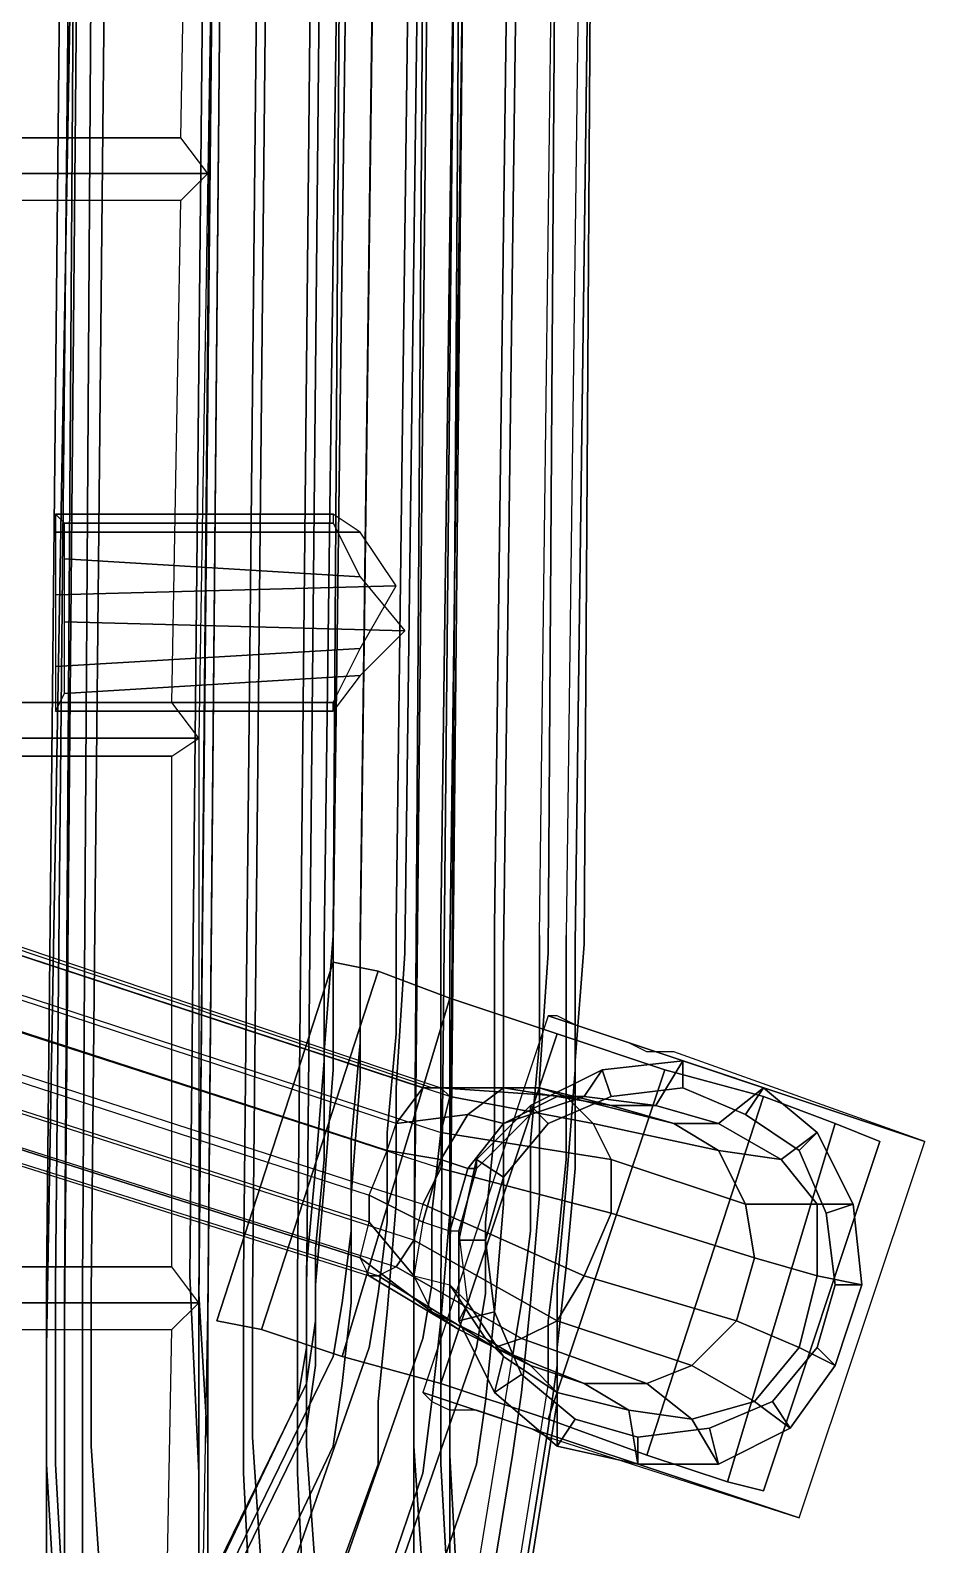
# Model space of a CAD drawing. Extents: x 2173.2 to 2198.9, y 1406.4 to 1430.7.
# Drawn here: x 2195.74 to 2198.86, y 1414.76 to 1420.04 of the extents above; entities that cross this region are included whole.
import ezdxf

# ---------------------------------------------------------------- set-up
doc = ezdxf.new("R2010")
doc.units = 0
doc.layers.add('SEAT', color=5, linetype='Continuous')

msp = doc.modelspace()

# ---------------------------------------------------------------- linework, layer by layer
at = {"layer": 'SEAT'}
for points, invisible_edges in [([(2195.8895, 1425.0749, 25.1562), (2195.7957, 1415.6687, 26.3125), (2195.827, 1415.6687, 26.4062), (2195.9207, 1425.1062, 25.25)], 10), ([(2195.9207, 1425.1062, 25.25), (2195.827, 1415.6687, 26.4062), (2195.9207, 1415.6687, 26.5), (2195.9832, 1425.1062, 25.3438)], 10), ([(2195.9832, 1425.1062, 25.3438), (2195.9207, 1415.6687, 26.5), (2196.2957, 1415.6999, 26.5938), (2196.3895, 1425.1062, 25.4375)], 10), ([(2196.3895, 1425.1062, 25.4375), (2196.2957, 1415.6999, 26.5938), (2196.4832, 1415.6999, 26.625), (2196.577, 1425.1062, 25.4688)], 10), ([(2196.7645, 1425.1062, 25.4688), (2196.577, 1425.1062, 25.4688), (2196.4832, 1415.6999, 26.625), (2196.6707, 1415.6999, 26.625)], 5), ([(2196.7645, 1425.1062, 25.4688), (2196.6707, 1415.6999, 26.625), (2197.077, 1415.6687, 26.5938), (2197.1395, 1425.1062, 25.4375)], 10), ([(2197.1395, 1425.1062, 25.4375), (2197.077, 1415.6687, 26.5938), (2197.1707, 1415.6687, 26.5), (2197.2645, 1425.1062, 25.3438)], 10), ([(2197.2645, 1425.1062, 25.3438), (2197.1707, 1415.6687, 26.5), (2197.202, 1415.6687, 26.4375), (2197.2957, 1425.0749, 25.2812)], 10), ([(2195.9207, 1425.0749, 25.0938), (2195.8582, 1415.6374, 26.25), (2195.7957, 1415.6687, 26.3125), (2195.8895, 1425.0749, 25.1562)], 10), ([(2196.0457, 1425.0749, 25), (2195.952, 1415.6374, 26.1562), (2195.8582, 1415.6374, 26.25), (2195.9207, 1425.0749, 25.0938)], 10), ([(2196.4207, 1425.0437, 24.9688), (2196.327, 1415.6374, 26.125), (2195.952, 1415.6374, 26.1562), (2196.0457, 1425.0749, 25)], 10), ([(2196.6082, 1425.0437, 24.9688), (2196.5145, 1415.6374, 26.125), (2196.327, 1415.6374, 26.125), (2196.4207, 1425.0437, 24.9688)], 10), ([(2196.7957, 1425.0437, 25), (2196.702, 1415.6374, 26.1562), (2196.5145, 1415.6374, 26.125), (2196.6082, 1425.0437, 24.9688)], 10), ([(2197.1707, 1425.0749, 25.0938), (2197.077, 1415.6374, 26.25), (2196.702, 1415.6374, 26.1562), (2196.7957, 1425.0437, 25)], 10), ([(2197.2645, 1425.0749, 25.1875), (2197.202, 1415.6374, 26.3438), (2197.077, 1415.6374, 26.25), (2197.1707, 1425.0749, 25.0938)], 10), ([(2197.2957, 1425.0749, 25.2812), (2197.202, 1415.6687, 26.4375), (2197.202, 1415.6374, 26.3438), (2197.2645, 1425.0749, 25.1875)], 10), ([(2195.9207, 1422.5437, 14.5625), (2195.7957, 1415.4499, 16.1562), (2195.5145, 1415.4499, 16.125), (2195.6082, 1422.5437, 14.5312)], 10), ([(2195.9207, 1422.4499, 15.8125), (2195.8582, 1415.5437, 16.75), (2195.7957, 1415.4499, 16.1562), (2195.9207, 1422.5437, 14.5625)], 10), ([(2194.827, 1415.6062, 17.1562), (2196.327, 1415.6062, 17.2812), (2196.3895, 1422.4499, 16.3438), (2194.8895, 1422.4499, 16.2188)], 5), ([(2196.4207, 1422.4499, 15.8438), (2196.3582, 1415.5437, 16.7812), (2195.8582, 1415.5437, 16.75), (2195.9207, 1422.4499, 15.8125)], 10), ([(2196.327, 1415.6062, 17.2812), (2196.3582, 1415.5749, 17.0312), (2196.4207, 1422.4499, 16.0938), (2196.3895, 1422.4499, 16.3438)], 5), ([(2196.3895, 1422.4499, 16.3438), (2196.327, 1415.6062, 17.2812), (2196.3582, 1415.5437, 16.7812), (2196.4207, 1422.4499, 15.8438)], 10), ([(2196.827, 1421.7624, 15.5625), (2196.7957, 1416.8874, 16.5), (2196.8895, 1416.8874, 16.5938), (2196.952, 1421.7937, 15.6562)], 10), ([(2196.952, 1421.7937, 15.6562), (2196.8895, 1416.8874, 16.5938), (2197.0145, 1416.9187, 16.6562), (2197.077, 1421.7937, 15.7188)], 10), ([(2197.077, 1421.7937, 15.7188), (2197.0145, 1416.9187, 16.6562), (2197.1707, 1416.9187, 16.6875), (2197.2332, 1421.7937, 15.75)], 10), ([(2197.2332, 1421.7937, 15.75), (2197.1707, 1416.9187, 16.6875), (2197.3582, 1416.9187, 16.6875), (2197.4207, 1421.7937, 15.75)], 10), ([(2197.4207, 1421.7937, 15.75), (2197.3582, 1416.9187, 16.6875), (2197.5145, 1416.8874, 16.6562), (2197.577, 1421.7937, 15.6875)], 10), ([(2197.5145, 1416.8874, 16.6562), (2197.577, 1421.7937, 15.6875), (2197.6707, 1421.7624, 15.625), (2197.6082, 1416.8874, 16.5625)], 10), ([(2196.827, 1421.7624, 15.4688), (2196.7645, 1416.8562, 16.4062), (2196.7957, 1416.8874, 16.5), (2196.827, 1421.7624, 15.5625)], 10), ([(2196.8582, 1421.7312, 15.4062), (2196.7957, 1416.8562, 16.3438), (2196.7645, 1416.8562, 16.4062), (2196.827, 1421.7624, 15.4688)], 10), ([(2196.952, 1421.7312, 15.3125), (2196.8895, 1416.8249, 16.25), (2196.7957, 1416.8562, 16.3438), (2196.8582, 1421.7312, 15.4062)], 10), ([(2197.1082, 1421.6999, 15.2812), (2197.0457, 1416.8249, 16.2188), (2196.8895, 1416.8249, 16.25), (2196.952, 1421.7312, 15.3125)], 10), ([(2197.452, 1421.6999, 15.2812), (2197.577, 1421.7312, 15.3438), (2197.5457, 1416.8249, 16.2812), (2197.3895, 1416.8249, 16.25)], 5), ([(2197.702, 1421.7312, 15.4375), (2197.6395, 1416.8562, 16.4062), (2197.5457, 1416.8249, 16.2812), (2197.577, 1421.7312, 15.3438)], 10), ([(2197.6707, 1421.7624, 15.625), (2197.6082, 1416.8874, 16.5625), (2197.6707, 1416.8562, 16.4688), (2197.702, 1421.7624, 15.5312)], 10), ([(2197.702, 1421.7624, 15.5312), (2197.6707, 1416.8562, 16.4688), (2197.6395, 1416.8562, 16.4062), (2197.702, 1421.7312, 15.4375)], 10), ([(2197.2645, 1421.6999, 15.25), (2197.202, 1416.8249, 16.2188), (2197.0457, 1416.8249, 16.2188), (2197.1082, 1421.6999, 15.2812)], 10), ([(2197.452, 1421.6999, 15.2812), (2197.3895, 1416.8249, 16.25), (2197.202, 1416.8249, 16.2188), (2197.2645, 1421.6999, 15.25)], 10), ([(2196.8895, 1416.8874, 16.5938), (2196.8895, 1416.5124, 16.7188), (2197.0145, 1416.5437, 16.7812), (2197.0145, 1416.9187, 16.6562)], 10), ([(2197.0145, 1416.9187, 16.6562), (2197.0145, 1416.5437, 16.7812), (2197.1707, 1416.5437, 16.8125), (2197.1707, 1416.9187, 16.6875)], 10), ([(2197.1707, 1416.9187, 16.6875), (2197.1707, 1416.5437, 16.8125), (2197.3582, 1416.5437, 16.8125), (2197.3582, 1416.9187, 16.6875)], 10), ([(2197.3582, 1416.9187, 16.6875), (2197.3582, 1416.5437, 16.8125), (2197.5145, 1416.5124, 16.75), (2197.5145, 1416.8874, 16.6562)], 10), ([(2196.7645, 1416.8562, 16.4062), (2196.7645, 1416.4499, 16.5312), (2196.7645, 1416.4812, 16.625), (2196.7957, 1416.8874, 16.5)], 10), ([(2196.7957, 1416.8874, 16.5), (2196.7645, 1416.4812, 16.625), (2196.8895, 1416.5124, 16.7188), (2196.8895, 1416.8874, 16.5938)], 10), ([(2196.7957, 1416.8562, 16.3438), (2196.7957, 1416.4187, 16.4688), (2196.7645, 1416.4499, 16.5312), (2196.7645, 1416.8562, 16.4062)], 10), ([(2196.8895, 1416.8249, 16.25), (2196.8895, 1416.3874, 16.4062), (2196.7957, 1416.4187, 16.4688), (2196.7957, 1416.8562, 16.3438)], 10), ([(2197.5145, 1416.8874, 16.6562), (2197.5145, 1416.5124, 16.75), (2197.6082, 1416.4812, 16.6875), (2197.6082, 1416.8874, 16.5625)], 10), ([(2197.6395, 1416.8562, 16.4062), (2197.6395, 1416.4187, 16.5312), (2197.5145, 1416.3874, 16.4375), (2197.5457, 1416.8249, 16.2812)], 10), ([(2197.6082, 1416.8874, 16.5625), (2197.6082, 1416.4812, 16.6875), (2197.6395, 1416.4499, 16.5938), (2197.6707, 1416.8562, 16.4688)], 10), ([(2197.6707, 1416.8562, 16.4688), (2197.6395, 1416.4499, 16.5938), (2197.6395, 1416.4187, 16.5312), (2197.6395, 1416.8562, 16.4062)], 10), ([(2197.0457, 1416.8249, 16.2188), (2197.0145, 1416.3562, 16.3438), (2196.8895, 1416.3874, 16.4062), (2196.8895, 1416.8249, 16.25)], 10), ([(2197.202, 1416.8249, 16.2188), (2197.202, 1416.3562, 16.3438), (2197.0145, 1416.3562, 16.3438), (2197.0457, 1416.8249, 16.2188)], 10), ([(2197.3895, 1416.8249, 16.25), (2197.3895, 1416.3562, 16.375), (2197.202, 1416.3562, 16.3438), (2197.202, 1416.8249, 16.2188)], 10), ([(2197.3895, 1416.8249, 16.25), (2197.5457, 1416.8249, 16.2812), (2197.5145, 1416.3874, 16.4375), (2197.3895, 1416.3562, 16.375)], 5), ([(2196.952, 1416.7624, 1.5625), (2196.952, 1416.7624, 0.4375), (2196.7957, 1416.7937, 0.8125), (2196.7957, 1416.7937, 1.1875)], 1), ([(2197.202, 1416.6687, 1.8438), (2197.202, 1416.6687, 0.1562), (2196.952, 1416.7624, 0.4375), (2196.952, 1416.7624, 1.5625)], 5), ([(2197.577, 1416.5437, 2), (2197.577, 1416.5437), (2197.202, 1416.6687, 0.1562), (2197.202, 1416.6687, 1.8438)], 5), ([(2197.9832, 1416.4812, 0.8438), (2197.5457, 1416.6062, 0.9375), (2197.5457, 1416.6062, 2.125), (2198.8582, 1416.1687, 2.125)], 1), ([(2197.5457, 1416.6062, 0.9375), (2197.9832, 1416.4812, 0.8438), (2197.8895, 1416.4812, 0.7812), (2197.577, 1416.6062, 0.8438)], 5), ([(2197.577, 1416.6062, 0.8438), (2197.8895, 1416.4812, 0.7812), (2197.827, 1416.5124, 0.75), (2197.6395, 1416.5749, 0.7812)], 5), ([(2196.8895, 1416.5124, 16.7188), (2196.8582, 1416.1687, 16.9062), (2196.9832, 1416.1999, 16.9688), (2197.0145, 1416.5437, 16.7812)], 10), ([(2197.0145, 1416.5437, 16.7812), (2196.9832, 1416.1999, 16.9688), (2197.1707, 1416.1999, 16.9688), (2197.1707, 1416.5437, 16.8125)], 10), ([(2197.1707, 1416.5437, 16.8125), (2197.1707, 1416.1999, 16.9688), (2197.3582, 1416.1999, 16.9688), (2197.3582, 1416.5437, 16.8125)], 10), ([(2197.3582, 1416.5437, 16.8125), (2197.3582, 1416.1999, 16.9688), (2197.4832, 1416.1687, 16.9375), (2197.5145, 1416.5124, 16.75)], 10), ([(2197.952, 1416.4187, 2), (2197.952, 1416.4187), (2197.577, 1416.5437), (2197.577, 1416.5437, 2)], 5), ([(2197.6395, 1416.5749, 0.7812), (2197.827, 1416.5124, 0.75), (2197.827, 1416.5124, 0.75), (2197.7332, 1416.5437, 0.75)], 1), ([(2196.7645, 1416.4812, 16.625), (2196.7645, 1416.1062, 16.8125), (2196.8582, 1416.1687, 16.9062), (2196.8895, 1416.5124, 16.7188)], 10), ([(2197.5145, 1416.5124, 16.75), (2197.4832, 1416.1687, 16.9375), (2197.6082, 1416.1062, 16.875), (2197.6082, 1416.4812, 16.6875)], 10), ([(2196.7645, 1416.4499, 16.5312), (2196.7332, 1416.0749, 16.75), (2196.7645, 1416.1062, 16.8125), (2196.7645, 1416.4812, 16.625)], 10), ([(2196.7957, 1416.4187, 16.4688), (2196.7645, 1416.0124, 16.6875), (2196.7332, 1416.0749, 16.75), (2196.7645, 1416.4499, 16.5312)], 10), ([(2197.6082, 1416.4812, 16.6875), (2197.6082, 1416.1062, 16.875), (2197.6395, 1416.0749, 16.8125), (2197.6395, 1416.4499, 16.5938)], 10), ([(2197.6395, 1416.4499, 16.5938), (2197.6395, 1416.0749, 16.8125), (2197.6082, 1416.0124, 16.75), (2197.6395, 1416.4187, 16.5312)], 10), ([(2196.8895, 1416.3874, 16.4062), (2196.8582, 1415.9812, 16.625), (2196.7645, 1416.0124, 16.6875), (2196.7957, 1416.4187, 16.4688)], 10), ([(2197.0145, 1416.3562, 16.3438), (2197.0145, 1415.9499, 16.5625), (2196.8582, 1415.9812, 16.625), (2196.8895, 1416.3874, 16.4062)], 10), ([(2197.3895, 1416.3562, 16.375), (2197.5145, 1416.3874, 16.4375), (2197.5145, 1415.9812, 16.6562), (2197.3895, 1415.9499, 16.5938)], 5), ([(2197.6395, 1416.4187, 16.5312), (2197.6082, 1416.0124, 16.75), (2197.5145, 1415.9812, 16.6562), (2197.5145, 1416.3874, 16.4375)], 10), ([(2198.2957, 1416.3249, 1.8438), (2198.2957, 1416.3249, 0.1562), (2197.952, 1416.4187), (2197.952, 1416.4187, 2)], 5), ([(2197.202, 1416.3562, 16.3438), (2197.202, 1415.9187, 16.5625), (2197.0145, 1415.9499, 16.5625), (2197.0145, 1416.3562, 16.3438)], 10), ([(2197.3895, 1416.3562, 16.375), (2197.3895, 1415.9499, 16.5938), (2197.202, 1415.9187, 16.5625), (2197.202, 1416.3562, 16.3438)], 10), ([(2198.5457, 1416.2312, 1.5625), (2198.5457, 1416.2312, 0.4375), (2198.2957, 1416.3249, 0.1562), (2198.2957, 1416.3249, 1.8438)], 5), ([(2198.702, 1416.1687, 0.8125), (2198.5457, 1416.2312, 0.4375), (2198.5457, 1416.2312, 1.5625), (2198.702, 1416.1687, 1.1875)], 2), ([(2196.7645, 1416.1062, 16.8125), (2196.7332, 1415.7937, 17.0938), (2196.8582, 1415.8562, 17.1562), (2196.8582, 1416.1687, 16.9062)], 10), ([(2196.8582, 1416.1687, 16.9062), (2196.8582, 1415.8562, 17.1562), (2196.9832, 1415.8874, 17.1875), (2196.9832, 1416.1999, 16.9688)], 10), ([(2196.9832, 1416.1999, 16.9688), (2196.9832, 1415.8874, 17.1875), (2197.1395, 1415.9187, 17.2188), (2197.1707, 1416.1999, 16.9688)], 10), ([(2197.1707, 1416.1999, 16.9688), (2197.1395, 1415.9187, 17.2188), (2197.327, 1415.8874, 17.2188), (2197.3582, 1416.1999, 16.9688)], 10), ([(2197.3582, 1416.1999, 16.9688), (2197.327, 1415.8874, 17.2188), (2197.4832, 1415.8562, 17.1875), (2197.4832, 1416.1687, 16.9375)], 10), ([(2197.4832, 1416.1687, 16.9375), (2197.4832, 1415.8562, 17.1875), (2197.577, 1415.7937, 17.1562), (2197.6082, 1416.1062, 16.875)], 10), ([(2196.7332, 1416.0749, 16.75), (2196.702, 1415.7312, 17.0312), (2196.7332, 1415.7937, 17.0938), (2196.7645, 1416.1062, 16.8125)], 10), ([(2196.7645, 1416.0124, 16.6875), (2196.7332, 1415.6687, 16.9688), (2196.702, 1415.7312, 17.0312), (2196.7332, 1416.0749, 16.75)], 10), ([(2197.6082, 1416.1062, 16.875), (2197.577, 1415.7937, 17.1562), (2197.6082, 1415.7312, 17.0938), (2197.6395, 1416.0749, 16.8125)], 10), ([(2197.6395, 1416.0749, 16.8125), (2197.6082, 1415.7312, 17.0938), (2197.577, 1415.6687, 17.0312), (2197.6082, 1416.0124, 16.75)], 10), ([(2196.8582, 1415.9812, 16.625), (2196.8582, 1415.6062, 16.9062), (2196.7332, 1415.6687, 16.9688), (2196.7645, 1416.0124, 16.6875)], 10), ([(2197.6082, 1416.0124, 16.75), (2197.577, 1415.6687, 17.0312), (2197.4832, 1415.6062, 16.9375), (2197.5145, 1415.9812, 16.6562)], 10), ([(2197.0145, 1415.9499, 16.5625), (2196.9832, 1415.5749, 16.875), (2196.8582, 1415.6062, 16.9062), (2196.8582, 1415.9812, 16.625)], 10), ([(2197.3895, 1415.9499, 16.5938), (2197.5145, 1415.9812, 16.6562), (2197.4832, 1415.6062, 16.9375), (2197.3582, 1415.5749, 16.9062)], 5), ([(2196.9832, 1415.8874, 17.1875), (2196.952, 1415.6374, 17.5), (2197.1395, 1415.6687, 17.5312), (2197.1395, 1415.9187, 17.2188)], 10), ([(2197.202, 1415.9187, 16.5625), (2197.1707, 1415.5437, 16.875), (2196.9832, 1415.5749, 16.875), (2197.0145, 1415.9499, 16.5625)], 10), ([(2197.1395, 1415.9187, 17.2188), (2197.1395, 1415.6687, 17.5312), (2197.327, 1415.6374, 17.5312), (2197.327, 1415.8874, 17.2188)], 10), ([(2197.3895, 1415.9499, 16.5938), (2197.3582, 1415.5749, 16.9062), (2197.1707, 1415.5437, 16.875), (2197.202, 1415.9187, 16.5625)], 10), ([(2196.7332, 1415.7937, 17.0938), (2196.7332, 1415.5437, 17.4062), (2196.827, 1415.6062, 17.4688), (2196.8582, 1415.8562, 17.1562)], 10), ([(2196.8582, 1415.8562, 17.1562), (2196.827, 1415.6062, 17.4688), (2196.952, 1415.6374, 17.5), (2196.9832, 1415.8874, 17.1875)], 10), ([(2197.327, 1415.8874, 17.2188), (2197.327, 1415.6374, 17.5312), (2197.452, 1415.6062, 17.5), (2197.4832, 1415.8562, 17.1875)], 10), ([(2197.4832, 1415.8562, 17.1875), (2197.452, 1415.6062, 17.5), (2197.5457, 1415.5437, 17.4688), (2197.577, 1415.7937, 17.1562)], 10), ([(2196.702, 1415.7312, 17.0312), (2196.702, 1415.4499, 17.3438), (2196.7332, 1415.5437, 17.4062), (2196.7332, 1415.7937, 17.0938)], 10), ([(2197.577, 1415.7937, 17.1562), (2197.5457, 1415.5437, 17.4688), (2197.577, 1415.4499, 17.4062), (2197.6082, 1415.7312, 17.0938)], 10), ([(2195.9207, 1415.6687, 26.5), (2195.9207, 1415.0124, 26.4688), (2196.327, 1415.0124, 26.5312), (2196.2957, 1415.6999, 26.5938)], 10), ([(2196.2957, 1415.6999, 26.5938), (2196.327, 1415.0124, 26.5312), (2196.4832, 1415.0124, 26.5625), (2196.4832, 1415.6999, 26.625)], 10), ([(2196.6707, 1415.6999, 26.625), (2196.4832, 1415.6999, 26.625), (2196.4832, 1415.0124, 26.5625), (2196.6707, 1415.0124, 26.5625)], 5), ([(2196.6707, 1415.6999, 26.625), (2196.6707, 1415.0124, 26.5625), (2197.077, 1415.0124, 26.5625), (2197.077, 1415.6687, 26.5938)], 10), ([(2196.7332, 1415.6687, 16.9688), (2196.7332, 1415.3874, 17.3125), (2196.702, 1415.4499, 17.3438), (2196.702, 1415.7312, 17.0312)], 10), ([(2197.6082, 1415.7312, 17.0938), (2197.577, 1415.4499, 17.4062), (2197.577, 1415.3874, 17.375), (2197.577, 1415.6687, 17.0312)], 10), ([(2195.8582, 1415.6374, 26.25), (2195.8582, 1415.0749, 26.1875), (2195.7957, 1415.0437, 26.2812), (2195.7957, 1415.6687, 26.3125)], 10), ([(2195.7957, 1415.6687, 26.3125), (2195.7957, 1415.0437, 26.2812), (2195.827, 1415.0437, 26.375), (2195.827, 1415.6687, 26.4062)], 10), ([(2195.827, 1415.6687, 26.4062), (2195.827, 1415.0437, 26.375), (2195.9207, 1415.0124, 26.4688), (2195.9207, 1415.6687, 26.5)], 10), ([(2196.8582, 1415.6062, 16.9062), (2196.827, 1415.3249, 17.2812), (2196.7332, 1415.3874, 17.3125), (2196.7332, 1415.6687, 16.9688)], 10), ([(2196.952, 1415.6374, 17.5), (2196.9207, 1415.4499, 17.8438), (2197.1082, 1415.4812, 17.875), (2197.1395, 1415.6687, 17.5312)], 10), ([(2197.077, 1415.6687, 26.5938), (2197.077, 1415.0124, 26.5625), (2197.1707, 1415.0437, 26.4688), (2197.1707, 1415.6687, 26.5)], 10), ([(2197.1395, 1415.6687, 17.5312), (2197.1082, 1415.4812, 17.875), (2197.2957, 1415.4499, 17.875), (2197.327, 1415.6374, 17.5312)], 10), ([(2197.1707, 1415.6687, 26.5), (2197.1707, 1415.0437, 26.4688), (2197.202, 1415.0749, 26.375), (2197.202, 1415.6687, 26.4375)], 10), ([(2197.202, 1415.6687, 26.4375), (2197.202, 1415.0749, 26.375), (2197.202, 1415.0749, 26.2812), (2197.202, 1415.6374, 26.3438)], 10), ([(2197.577, 1415.6687, 17.0312), (2197.577, 1415.3874, 17.375), (2197.452, 1415.2937, 17.3125), (2197.4832, 1415.6062, 16.9375)], 10), ([(2175.8895, 1413.8874, 17.5312), (2175.8582, 1415.6062, 17.2812), (2196.327, 1415.6062, 17.2812), (2196.327, 1413.8874, 17.5312)], 8), ([(2194.827, 1413.8874, 17.4375), (2196.327, 1413.8874, 17.5312), (2196.327, 1415.6062, 17.2812), (2194.827, 1415.6062, 17.1562)], 5), ([(2195.952, 1415.6374, 26.1562), (2195.952, 1415.1062, 26.125), (2195.8582, 1415.0749, 26.1875), (2195.8582, 1415.6374, 26.25)], 10), ([(2196.327, 1415.6374, 26.125), (2196.3582, 1415.1062, 26.0938), (2195.952, 1415.1062, 26.125), (2195.952, 1415.6374, 26.1562)], 10), ([(2196.327, 1413.8874, 17.5312), (2196.202, 1413.8874, 17.625), (2196.2332, 1415.5124, 17.375), (2196.327, 1415.6062, 17.2812)], 1), ([(2196.5145, 1415.6374, 26.125), (2196.5145, 1415.1374, 26.0938), (2196.3582, 1415.1062, 26.0938), (2196.327, 1415.6374, 26.125)], 10), ([(2196.327, 1413.8874, 17.5312), (2196.327, 1413.8249, 17.2812), (2196.3582, 1415.5749, 17.0312), (2196.327, 1415.6062, 17.2812)], 5), ([(2196.327, 1413.8874, 17.5312), (2196.3582, 1413.7937, 17.0312), (2196.3582, 1415.5437, 16.7812), (2196.327, 1415.6062, 17.2812)], 5), ([(2196.702, 1415.6374, 26.1562), (2196.702, 1415.1062, 26.125), (2196.5145, 1415.1374, 26.0938), (2196.5145, 1415.6374, 26.125)], 10), ([(2197.077, 1415.6374, 26.25), (2197.077, 1415.1062, 26.1875), (2196.702, 1415.1062, 26.125), (2196.702, 1415.6374, 26.1562)], 10), ([(2196.7332, 1415.5437, 17.4062), (2196.702, 1415.3249, 17.7812), (2196.7957, 1415.4187, 17.8125), (2196.827, 1415.6062, 17.4688)], 10), ([(2196.827, 1415.6062, 17.4688), (2196.7957, 1415.4187, 17.8125), (2196.9207, 1415.4499, 17.8438), (2196.952, 1415.6374, 17.5)], 10), ([(2196.9832, 1415.5749, 16.875), (2196.952, 1415.2624, 17.25), (2196.827, 1415.3249, 17.2812), (2196.8582, 1415.6062, 16.9062)], 10), ([(2197.202, 1415.6374, 26.3438), (2197.202, 1415.0749, 26.2812), (2197.077, 1415.1062, 26.1875), (2197.077, 1415.6374, 26.25)], 10), ([(2197.327, 1415.6374, 17.5312), (2197.2957, 1415.4499, 17.875), (2197.4207, 1415.4187, 17.8438), (2197.452, 1415.6062, 17.5)], 10), ([(2197.3582, 1415.5749, 16.9062), (2197.4832, 1415.6062, 16.9375), (2197.452, 1415.2937, 17.3125), (2197.327, 1415.2624, 17.2812)], 5), ([(2197.452, 1415.6062, 17.5), (2197.4207, 1415.4187, 17.8438), (2197.5457, 1415.3249, 17.8438), (2197.5457, 1415.5437, 17.4688)], 10), ([(2195.8582, 1413.7937, 17), (2195.7957, 1413.7312, 16.5), (2195.7957, 1415.4499, 16.1562), (2195.8582, 1415.5437, 16.75)], 5), ([(2195.8582, 1415.5437, 16.75), (2196.3582, 1415.5437, 16.7812), (2196.3582, 1413.7937, 17.0312), (2195.8582, 1413.7937, 17)], 5), ([(2196.5457, 1415.5124, 0.4375), (2196.5457, 1415.5124, 1.5625), (2196.3895, 1415.5437, 1.1875), (2196.3895, 1415.5437, 0.8125)], 1), ([(2196.702, 1415.4499, 17.3438), (2196.6707, 1415.2624, 17.75), (2196.702, 1415.3249, 17.7812), (2196.7332, 1415.5437, 17.4062)], 10), ([(2197.1707, 1415.5437, 16.875), (2197.1395, 1415.2624, 17.25), (2196.952, 1415.2624, 17.25), (2196.9832, 1415.5749, 16.875)], 10), ([(2197.3582, 1415.5749, 16.9062), (2197.327, 1415.2624, 17.2812), (2197.1395, 1415.2624, 17.25), (2197.1707, 1415.5437, 16.875)], 10), ([(2197.5457, 1415.5437, 17.4688), (2197.5457, 1415.3249, 17.8438), (2197.577, 1415.2624, 17.8125), (2197.577, 1415.4499, 17.4062)], 10), ([(2175.952, 1415.5124, 17.375), (2175.9832, 1413.8874, 17.625), (2196.202, 1413.8874, 17.625), (2196.2332, 1415.5124, 17.375)], 10), ([(2196.9207, 1415.4499, 17.8438), (2196.452, 1414.1062, 24.5312), (2196.6395, 1414.1374, 24.5312), (2197.1082, 1415.4812, 17.875)], 10), ([(2196.827, 1415.4187, 0.1562), (2196.827, 1415.4187, 1.8438), (2196.5457, 1415.5124, 1.5625), (2196.5457, 1415.5124, 0.4375)], 5), ([(2197.1082, 1415.4812, 17.875), (2196.6395, 1414.1374, 24.5312), (2196.827, 1414.1062, 24.5312), (2197.2957, 1415.4499, 17.875)], 10), ([(2195.5145, 1415.4499, 16.125), (2195.7957, 1415.4499, 16.1562), (2195.7957, 1413.7312, 16.5), (2195.4832, 1413.7312, 16.4688)], 5), ([(2196.7957, 1415.4187, 17.8125), (2196.1395, 1414.0749, 24.5), (2196.452, 1414.1062, 24.5312), (2196.9207, 1415.4499, 17.8438)], 10), ([(2196.7332, 1415.3874, 17.3125), (2196.702, 1415.1687, 17.7188), (2196.6707, 1415.2624, 17.75), (2196.702, 1415.4499, 17.3438)], 10), ([(2197.2957, 1415.4499, 17.875), (2196.827, 1414.1062, 24.5312), (2197.202, 1414.0749, 24.5625), (2197.4207, 1415.4187, 17.8438)], 10), ([(2197.577, 1415.4499, 17.4062), (2197.577, 1415.2624, 17.8125), (2197.5457, 1415.1687, 17.7812), (2197.577, 1415.3874, 17.375)], 10), ([(2196.702, 1415.3249, 17.7812), (2196.0457, 1413.9812, 24.4688), (2196.1395, 1414.0749, 24.5), (2196.7957, 1415.4187, 17.8125)], 10), ([(2196.827, 1415.3249, 17.2812), (2196.7957, 1415.1062, 17.6875), (2196.702, 1415.1687, 17.7188), (2196.7332, 1415.3874, 17.3125)], 10), ([(2197.1707, 1415.3249), (2197.1707, 1415.3249, 2), (2196.827, 1415.4187, 1.8438), (2196.827, 1415.4187, 0.1562)], 5), ([(2197.202, 1414.0749, 24.5625), (2197.4207, 1415.4187, 17.8438), (2197.5457, 1415.3249, 17.8438), (2197.327, 1413.9812, 24.5625)], 10), ([(2197.577, 1415.3874, 17.375), (2197.5457, 1415.1687, 17.7812), (2197.4207, 1415.0749, 17.7188), (2197.452, 1415.2937, 17.3125)], 10), ([(2196.6707, 1415.2624, 17.75), (2196.0145, 1413.8874, 24.4375), (2196.0457, 1413.9812, 24.4688), (2196.702, 1415.3249, 17.7812)], 10), ([(2196.952, 1415.2624, 17.25), (2196.952, 1415.0437, 17.6562), (2196.7957, 1415.1062, 17.6875), (2196.827, 1415.3249, 17.2812)], 10), ([(2197.5457, 1415.1999), (2197.5457, 1415.1999, 2), (2197.1707, 1415.3249, 2), (2197.1707, 1415.3249)], 5), ([(2197.5457, 1415.3249, 17.8438), (2197.327, 1413.9812, 24.5625), (2197.3582, 1413.8874, 24.5312), (2197.577, 1415.2624, 17.8125)], 10), ([(2197.1082, 1415.2937, 0.9375), (2197.5457, 1415.1374, 0.8438), (2198.4207, 1414.8562, 2.125), (2197.1082, 1415.2937, 2.125)], 1), ([(2197.5457, 1415.1374, 0.8438), (2197.1082, 1415.2937, 0.9375), (2197.1395, 1415.2624, 0.8438), (2197.4832, 1415.1687, 0.7812)], 5), ([(2197.327, 1415.2624, 17.2812), (2197.452, 1415.2937, 17.3125), (2197.4207, 1415.0749, 17.7188), (2197.2957, 1415.0437, 17.6875)], 5), ([(2196.702, 1415.1687, 17.7188), (2196.0457, 1413.8249, 24.4375), (2196.0145, 1413.8874, 24.4375), (2196.6707, 1415.2624, 17.75)], 10), ([(2197.1395, 1415.2624, 17.25), (2197.1082, 1415.0124, 17.6875), (2196.952, 1415.0437, 17.6562), (2196.952, 1415.2624, 17.25)], 10), ([(2197.327, 1415.2624, 17.2812), (2197.2957, 1415.0437, 17.6875), (2197.1082, 1415.0124, 17.6875), (2197.1395, 1415.2624, 17.25)], 10), ([(2197.4832, 1415.1687, 0.7812), (2197.1395, 1415.2624, 0.8438), (2197.202, 1415.2312, 0.7812), (2197.3895, 1415.1999, 0.75)], 5), ([(2197.202, 1415.2312, 0.7812), (2197.3895, 1415.1999, 0.75), (2197.2957, 1415.2312, 0.75), (2197.202, 1415.2312, 0.7812)], 1), ([(2197.577, 1415.2624, 17.8125), (2197.3582, 1413.8874, 24.5312), (2197.327, 1413.8249, 24.5312), (2197.5457, 1415.1687, 17.7812)], 10), ([(2196.7957, 1415.1062, 17.6875), (2196.1395, 1413.7312, 24.4062), (2196.0457, 1413.8249, 24.4375), (2196.702, 1415.1687, 17.7188)], 10), ([(2197.5457, 1415.1687, 17.7812), (2197.327, 1413.8249, 24.5312), (2197.202, 1413.7312, 24.5), (2197.4207, 1415.0749, 17.7188)], 10), ([(2197.8895, 1415.0749, 0.1562), (2197.8895, 1415.0749, 1.8438), (2197.5457, 1415.1999, 2), (2197.5457, 1415.1999)], 5), ([(2196.5145, 1415.1374, 26.0938), (2196.5457, 1414.6687, 25.875), (2196.3582, 1414.6687, 25.875), (2196.3582, 1415.1062, 26.0938)], 10), ([(2196.702, 1415.1062, 26.125), (2196.7332, 1414.6687, 25.9062), (2196.5457, 1414.6687, 25.875), (2196.5145, 1415.1374, 26.0938)], 10), ([(2195.8582, 1415.0749, 26.1875), (2195.8582, 1414.5749, 25.9688), (2195.827, 1414.5124, 26.0312), (2195.7957, 1415.0437, 26.2812)], 10), ([(2195.952, 1415.1062, 26.125), (2195.9832, 1414.6374, 25.9062), (2195.8582, 1414.5749, 25.9688), (2195.8582, 1415.0749, 26.1875)], 10), ([(2196.3582, 1415.1062, 26.0938), (2196.3582, 1414.6687, 25.875), (2195.9832, 1414.6374, 25.9062), (2195.952, 1415.1062, 26.125)], 10), ([(2196.952, 1415.0437, 17.6562), (2196.452, 1413.6687, 24.4375), (2196.1395, 1413.7312, 24.4062), (2196.7957, 1415.1062, 17.6875)], 10), ([(2197.077, 1415.1062, 26.1875), (2197.1082, 1414.6374, 25.9688), (2196.7332, 1414.6687, 25.9062), (2196.702, 1415.1062, 26.125)], 10), ([(2197.2957, 1415.0437, 17.6875), (2197.4207, 1415.0749, 17.7188), (2197.202, 1413.7312, 24.5), (2196.827, 1413.6687, 24.4688)], 5), ([(2197.202, 1415.0749, 26.2812), (2197.202, 1414.5749, 26.0625), (2197.1082, 1414.6374, 25.9688), (2197.077, 1415.1062, 26.1875)], 10), ([(2197.1707, 1415.0437, 26.4688), (2197.202, 1414.4812, 26.1875), (2197.2332, 1414.5124, 26.125), (2197.202, 1415.0749, 26.375)], 10), ([(2197.202, 1415.0749, 26.375), (2197.2332, 1414.5124, 26.125), (2197.202, 1414.5749, 26.0625), (2197.202, 1415.0749, 26.2812)], 10), ([(2198.1707, 1414.9812, 0.4375), (2198.1707, 1414.9812, 1.5625), (2197.8895, 1415.0749, 1.8438), (2197.8895, 1415.0749, 0.1562)], 5), ([(2195.7957, 1415.0437, 26.2812), (2195.827, 1414.5124, 26.0312), (2195.8582, 1414.4812, 26.0938), (2195.827, 1415.0437, 26.375)], 10), ([(2195.827, 1415.0437, 26.375), (2195.8582, 1414.4812, 26.0938), (2195.9207, 1414.4187, 26.1875), (2195.9207, 1415.0124, 26.4688)], 10), ([(2195.9207, 1415.0124, 26.4688), (2195.9207, 1414.4187, 26.1875), (2196.327, 1414.3874, 26.25), (2196.327, 1415.0124, 26.5312)], 10), ([(2196.327, 1415.0124, 26.5312), (2196.327, 1414.3874, 26.25), (2196.5145, 1414.3874, 26.2812), (2196.4832, 1415.0124, 26.5625)], 10), ([(2197.1082, 1415.0124, 17.6875), (2196.6395, 1413.6374, 24.4375), (2196.452, 1413.6687, 24.4375), (2196.952, 1415.0437, 17.6562)], 10), ([(2196.6707, 1415.0124, 26.5625), (2196.4832, 1415.0124, 26.5625), (2196.5145, 1414.3874, 26.2812), (2196.702, 1414.3874, 26.2812)], 5), ([(2197.2957, 1415.0437, 17.6875), (2196.827, 1413.6687, 24.4688), (2196.6395, 1413.6374, 24.4375), (2197.1082, 1415.0124, 17.6875)], 10), ([(2196.6707, 1415.0124, 26.5625), (2196.702, 1414.3874, 26.2812), (2197.077, 1414.4187, 26.25), (2197.077, 1415.0124, 26.5625)], 10), ([(2197.077, 1415.0124, 26.5625), (2197.077, 1414.4187, 26.25), (2197.202, 1414.4812, 26.1875), (2197.1707, 1415.0437, 26.4688)], 10), ([(2198.1707, 1414.9812, 1.5625), (2198.1707, 1414.9812, 0.4375), (2198.2957, 1414.9499, 0.8125), (2198.2957, 1414.9499, 1.1875)], 1)]:
    msp.add_3dface(points, dxfattribs=dict(at, invisible_edges=invisible_edges))
for points in [[(2175.827, 1419.5437, 16.7188), (2175.7957, 1421.5124, 16.4688), (2196.3895, 1421.5437, 16.4688), (2196.3582, 1419.5437, 16.7188)], [(2196.3582, 1419.5437, 16.7188), (2196.2645, 1419.6687, 16.8125), (2196.2957, 1421.4499, 16.5625), (2196.3895, 1421.5437, 16.4688)], [(2175.8895, 1421.4187, 16.5625), (2175.952, 1419.6687, 16.8125), (2196.2645, 1419.6687, 16.8125), (2196.2957, 1421.4499, 16.5625)], [(2175.952, 1419.6687, 16.8125), (2175.827, 1419.5437, 16.7188), (2196.3582, 1419.5437, 16.7188), (2196.2645, 1419.6687, 16.8125)], [(2175.827, 1417.5749, 17), (2175.827, 1419.5437, 16.7188), (2196.3582, 1419.5437, 16.7188), (2196.327, 1417.5749, 17)], [(2196.2645, 1419.4499, 16.8438), (2196.3582, 1419.5437, 16.7188), (2175.827, 1419.5437, 16.7188), (2175.952, 1419.4812, 16.8438)], [(2197.1395, 1416.3562, 4.25), (2187.702, 1419.5124, 4.875), (2187.6082, 1419.4812, 4.5625), (2197.1082, 1416.3562, 4.0312)], [(2187.7645, 1419.5124, 5.2188), (2197.1707, 1416.3562, 4.4062), (2197.1395, 1416.3562, 4.25), (2187.702, 1419.5124, 4.875)], [(2197.202, 1416.3249, 4.625), (2187.7957, 1419.4187, 5.5625), (2187.7645, 1419.5124, 5.2188), (2197.1707, 1416.3562, 4.4062)], [(2196.327, 1417.5749, 17), (2196.2332, 1417.6999, 17.0938), (2196.2645, 1419.4499, 16.8438), (2196.3582, 1419.5437, 16.7188)], [(2175.952, 1419.4812, 16.8438), (2175.952, 1417.6999, 17.0938), (2196.2332, 1417.6999, 17.0938), (2196.2645, 1419.4499, 16.8438)], [(2187.6082, 1419.4812, 4.5625), (2197.1082, 1416.3562, 4.0312), (2197.0145, 1416.2312, 3.875), (2187.5145, 1419.3562, 4.3125)], [(2187.827, 1419.2624, 5.8125), (2197.1707, 1416.1999, 4.8125), (2197.202, 1416.3249, 4.625), (2187.7957, 1419.4187, 5.5625)], [(2197.0145, 1416.2312, 3.875), (2187.5145, 1419.3562, 4.3125), (2187.452, 1419.2312, 4.1562), (2196.9832, 1416.1374, 3.7812)], [(2196.9832, 1416.1374, 3.7812), (2187.452, 1419.2312, 4.1562), (2187.3895, 1419.0749, 4.1562), (2196.9207, 1415.9812, 3.7812)], [(2197.1707, 1416.0749, 4.875), (2187.7957, 1419.1062, 5.9375), (2187.827, 1419.2624, 5.8125), (2197.1707, 1416.1999, 4.8125)], [(2187.3895, 1419.0749, 4.1562), (2196.9207, 1415.9812, 3.7812), (2196.9207, 1415.8874, 3.875), (2187.3895, 1418.9499, 4.3125)], [(2187.7332, 1418.9812, 5.9375), (2197.1082, 1415.9499, 4.875), (2197.1707, 1416.0749, 4.875), (2187.7957, 1419.1062, 5.9375)], [(2187.7332, 1418.9812, 5.9375), (2197.1082, 1415.9499, 4.875), (2197.077, 1415.8249, 4.8125), (2187.6707, 1418.8562, 5.8125)], [(2196.9207, 1415.8874, 3.875), (2187.3895, 1418.9499, 4.3125), (2187.3895, 1418.7937, 4.5625), (2196.8895, 1415.7624, 4.0312)], [(2197.077, 1415.8249, 4.8125), (2187.6707, 1418.8562, 5.8125), (2187.577, 1418.7312, 5.5625), (2197.0145, 1415.7312, 4.625)], [(2196.9207, 1415.6999, 4.25), (2196.8895, 1415.7624, 4.0312), (2187.3895, 1418.7937, 4.5625), (2187.4207, 1418.6999, 4.875)], [(2187.577, 1418.7312, 5.5625), (2197.0145, 1415.7312, 4.625), (2196.952, 1415.6999, 4.4062), (2187.5145, 1418.6687, 5.2188)], [(2196.952, 1415.6999, 4.4062), (2187.5145, 1418.6687, 5.2188), (2187.4207, 1418.6999, 4.875), (2196.9207, 1415.6999, 4.25)], [(2196.7957, 1418.3562, 16.2188), (2195.827, 1418.3562, 16.1562), (2195.827, 1418.2937, 16.2812), (2196.8895, 1418.2937, 16.3438)], [(2196.7957, 1418.3249, 16.0625), (2195.8582, 1418.3249, 15.9688), (2195.827, 1418.3562, 16.1562), (2196.7957, 1418.3562, 16.2188)], [(2196.8895, 1418.2937, 16.3438), (2195.827, 1418.2937, 16.2812), (2195.827, 1418.0749, 16.375), (2197.0145, 1418.1062, 16.4375)], [(2196.8895, 1418.1374, 16), (2195.8582, 1418.1999, 15.875), (2195.8582, 1418.3249, 15.9688), (2196.7957, 1418.3249, 16.0625)], [(2197.0457, 1417.9499, 16), (2195.8582, 1417.9812, 15.9062), (2195.8582, 1418.1999, 15.875), (2196.8895, 1418.1374, 16)], [(2197.0145, 1418.1062, 16.4375), (2195.827, 1418.0749, 16.375), (2195.827, 1417.8249, 16.375), (2196.8895, 1417.8874, 16.4062)], [(2196.8895, 1417.7937, 16.0625), (2195.8582, 1417.7312, 15.9688), (2195.8582, 1417.9812, 15.9062), (2197.0457, 1417.9499, 16)], [(2196.8895, 1417.8874, 16.4062), (2195.827, 1417.8249, 16.375), (2195.827, 1417.6999, 16.2812), (2196.7957, 1417.6999, 16.3438)], [(2196.7957, 1417.6687, 16.1875), (2195.827, 1417.6687, 16.0938), (2195.8582, 1417.7312, 15.9688), (2196.8895, 1417.7937, 16.0625)], [(2175.952, 1417.6999, 17.0938), (2175.827, 1417.5749, 17), (2196.327, 1417.5749, 17), (2196.2332, 1417.6999, 17.0938)], [(2196.7957, 1417.6999, 16.3438), (2195.827, 1417.6999, 16.2812), (2195.827, 1417.6687, 16.0938), (2196.7957, 1417.6687, 16.1875)], [(2175.8582, 1415.6062, 17.2812), (2175.827, 1417.5749, 17), (2196.327, 1417.5749, 17), (2196.327, 1415.6062, 17.2812)], [(2196.2332, 1417.5124, 17.0938), (2196.327, 1417.5749, 17), (2175.827, 1417.5749, 17), (2175.952, 1417.5124, 17.0938)], [(2196.327, 1415.6062, 17.2812), (2196.2332, 1415.7312, 17.3438), (2196.2332, 1417.5124, 17.0938), (2196.327, 1417.5749, 17)], [(2175.952, 1417.5124, 17.0938), (2175.952, 1415.7312, 17.3438), (2196.2332, 1415.7312, 17.3438), (2196.2332, 1417.5124, 17.0938)], [(2196.7957, 1416.7937, 1.1875), (2196.3895, 1415.5437, 1.1875), (2196.5457, 1415.5124, 1.5625), (2196.952, 1416.7624, 1.5625)], [(2196.7957, 1416.7937, 0.8125), (2196.3895, 1415.5437, 0.8125), (2196.3895, 1415.5437, 1.1875), (2196.7957, 1416.7937, 1.1875)], [(2196.952, 1416.7624, 0.4375), (2196.5457, 1415.5124, 0.4375), (2196.3895, 1415.5437, 0.8125), (2196.7957, 1416.7937, 0.8125)], [(2197.202, 1416.6687, 0.1562), (2196.827, 1415.4187, 0.1562), (2196.5457, 1415.5124, 0.4375), (2196.952, 1416.7624, 0.4375)], [(2196.952, 1416.7624, 1.5625), (2196.5457, 1415.5124, 1.5625), (2196.827, 1415.4187, 1.8438), (2197.202, 1416.6687, 1.8438)], [(2197.577, 1416.5437), (2197.1707, 1415.3249), (2196.827, 1415.4187, 0.1562), (2197.202, 1416.6687, 0.1562)], [(2197.202, 1416.6687, 1.8438), (2196.827, 1415.4187, 1.8438), (2197.1707, 1415.3249, 2), (2197.577, 1416.5437, 2)], [(2197.1082, 1415.2937, 2.125), (2198.4207, 1414.8562, 2.125), (2198.8582, 1416.1687, 2.125), (2197.5457, 1416.6062, 2.125)], [(2197.952, 1416.4187), (2197.5457, 1415.1999), (2197.1707, 1415.3249), (2197.577, 1416.5437)], [(2197.577, 1416.5437, 2), (2197.1707, 1415.3249, 2), (2197.5457, 1415.1999, 2), (2197.952, 1416.4187, 2)], [(2197.7332, 1416.4187, 2.5312), (2197.6707, 1416.3249, 3.4062), (2197.9207, 1416.2937, 3.4062), (2198.0145, 1416.4499, 2.5312)], [(2198.0145, 1416.4499, 2.5312), (2198.0145, 1416.3562, 2.2188), (2197.7645, 1416.3249, 2.2188), (2197.7332, 1416.4187, 2.5312)], [(2198.0145, 1416.4499, 2.5312), (2197.9207, 1416.2937, 3.4062), (2198.1395, 1416.2312, 3.4062), (2198.2957, 1416.3562, 2.5312)], [(2198.2957, 1416.3562, 2.5312), (2198.2332, 1416.2624, 2.2188), (2198.0145, 1416.3562, 2.2188), (2198.0145, 1416.4499, 2.5312)], [(2197.4832, 1416.2937, 2.5312), (2197.4832, 1416.2624, 3.4062), (2197.6707, 1416.3249, 3.4062), (2197.7332, 1416.4187, 2.5312)], [(2197.7332, 1416.4187, 2.5312), (2197.7645, 1416.3249, 2.2188), (2197.5457, 1416.2312, 2.2188), (2197.4832, 1416.2937, 2.5312)], [(2197.952, 1416.4187, 2), (2197.5457, 1415.1999, 2), (2197.8895, 1415.0749, 1.8438), (2198.2957, 1416.3249, 1.8438)], [(2198.2957, 1416.3249, 0.1562), (2197.8895, 1415.0749, 0.1562), (2197.5457, 1415.1999), (2197.952, 1416.4187)], [(2197.1082, 1416.3562, 4.0312), (2197.3895, 1416.3562, 3.9062), (2197.2645, 1416.2624, 3.7812), (2197.0145, 1416.2312, 3.875)], [(2197.1395, 1416.3562, 4.25), (2197.5145, 1416.3562, 4.0938), (2197.3895, 1416.3562, 3.9062), (2197.1082, 1416.3562, 4.0312)], [(2197.1707, 1416.3562, 4.4062), (2197.6082, 1416.3249, 4.3125), (2197.5145, 1416.3562, 4.0938), (2197.1395, 1416.3562, 4.25)], [(2197.202, 1416.3249, 4.625), (2197.702, 1416.2312, 4.5), (2197.6082, 1416.3249, 4.3125), (2197.1707, 1416.3562, 4.4062)], [(2197.3895, 1416.3562, 3.9062), (2197.577, 1416.3249, 3.7188), (2197.3895, 1416.2312, 3.625), (2197.2645, 1416.2624, 3.7812)], [(2197.5145, 1416.3562, 4.0938), (2197.7645, 1416.2937, 3.8438), (2197.577, 1416.3249, 3.7188), (2197.3895, 1416.3562, 3.9062)], [(2197.6082, 1416.3249, 4.3125), (2197.9832, 1416.2312, 3.9688), (2197.7645, 1416.2937, 3.8438), (2197.5145, 1416.3562, 4.0938)], [(2197.7645, 1416.3249, 2.125), (2197.7645, 1416.3249, 2.25), (2198.0145, 1416.3562, 2.25), (2198.0145, 1416.3562, 2.125)], [(2198.0145, 1416.3562, 2.125), (2198.0145, 1416.3562, 2.25), (2198.2332, 1416.2624, 2.25), (2198.2332, 1416.2624, 2.125)], [(2198.2957, 1416.3562, 2.5312), (2198.1395, 1416.2312, 3.4062), (2198.3582, 1416.1062, 3.4062), (2198.4832, 1416.1999, 2.5312)], [(2198.4832, 1416.1999, 2.5312), (2198.4207, 1416.1374, 2.2188), (2198.2332, 1416.2624, 2.2188), (2198.2957, 1416.3562, 2.5312)], [(2197.1707, 1416.1999, 4.8125), (2197.7645, 1416.1062, 4.6562), (2197.702, 1416.2312, 4.5), (2197.202, 1416.3249, 4.625)], [(2197.2957, 1416.1062, 2.5312), (2197.2957, 1416.0749, 3.4062), (2197.4832, 1416.2624, 3.4062), (2197.4832, 1416.2937, 2.5312)], [(2197.4832, 1416.2937, 2.5312), (2197.5457, 1416.2312, 2.2188), (2197.3895, 1416.0437, 2.2188), (2197.2957, 1416.1062, 2.5312)], [(2197.4832, 1416.2624, 3.4062), (2197.3895, 1416.2312, 3.625), (2197.577, 1416.3249, 3.7188), (2197.6707, 1416.3249, 3.4062)], [(2197.5457, 1416.2312, 2.125), (2197.5457, 1416.2312, 2.25), (2197.7645, 1416.3249, 2.25), (2197.7645, 1416.3249, 2.125)], [(2197.6707, 1416.3249, 3.4062), (2197.577, 1416.3249, 3.7188), (2197.7645, 1416.2937, 3.8438), (2197.9207, 1416.2937, 3.4062)], [(2197.702, 1416.2312, 4.5), (2198.1395, 1416.1374, 4.0938), (2197.9832, 1416.2312, 3.9688), (2197.6082, 1416.3249, 4.3125)], [(2197.9207, 1416.2937, 3.4062), (2197.7645, 1416.2937, 3.8438), (2197.9832, 1416.2312, 3.9688), (2198.1395, 1416.2312, 3.4062)], [(2198.2957, 1416.3249, 1.8438), (2197.8895, 1415.0749, 1.8438), (2198.1707, 1414.9812, 1.5625), (2198.5457, 1416.2312, 1.5625)], [(2198.5457, 1416.2312, 0.4375), (2198.1707, 1414.9812, 0.4375), (2197.8895, 1415.0749, 0.1562), (2198.2957, 1416.3249, 0.1562)], [(2197.0145, 1416.2312, 3.875), (2197.2645, 1416.2624, 3.7812), (2197.1707, 1416.1062, 3.6875), (2196.9832, 1416.1374, 3.7812)], [(2197.2645, 1416.2624, 3.7812), (2197.3895, 1416.2312, 3.625), (2197.2645, 1416.0749, 3.5625), (2197.1707, 1416.1062, 3.6875)], [(2197.2957, 1416.0749, 3.4062), (2197.2645, 1416.0749, 3.5625), (2197.3895, 1416.2312, 3.625), (2197.4832, 1416.2624, 3.4062)], [(2197.3895, 1416.0437, 2.125), (2197.3895, 1416.0437, 2.25), (2197.5457, 1416.2312, 2.25), (2197.5457, 1416.2312, 2.125)], [(2197.7645, 1416.1062, 4.6562), (2198.2332, 1415.9499, 4.1875), (2198.1395, 1416.1374, 4.0938), (2197.702, 1416.2312, 4.5)], [(2198.1395, 1416.2312, 3.4062), (2197.9832, 1416.2312, 3.9688), (2198.1395, 1416.1374, 4.0938), (2198.3582, 1416.1062, 3.4062)], [(2198.5457, 1416.2312, 1.5625), (2198.1707, 1414.9812, 1.5625), (2198.2957, 1414.9499, 1.1875), (2198.702, 1416.1687, 1.1875)], [(2198.702, 1416.1687, 0.8125), (2198.2957, 1414.9499, 0.8125), (2198.1707, 1414.9812, 0.4375), (2198.5457, 1416.2312, 0.4375)], [(2198.2332, 1416.2624, 2.125), (2198.2332, 1416.2624, 2.25), (2198.4207, 1416.1374, 2.25), (2198.4207, 1416.1374, 2.125)], [(2197.1707, 1416.0749, 4.875), (2197.7645, 1415.9187, 4.7188), (2197.7645, 1416.1062, 4.6562), (2197.1707, 1416.1999, 4.8125)], [(2198.702, 1416.1687, 1.1875), (2198.2957, 1414.9499, 1.1875), (2198.2957, 1414.9499, 0.8125), (2198.702, 1416.1687, 0.8125)], [(2198.4832, 1416.1999, 2.5312), (2198.3582, 1416.1062, 3.4062), (2198.4832, 1415.9499, 3.4062), (2198.6082, 1415.9499, 2.5312)], [(2198.6082, 1415.9499, 2.5312), (2198.5145, 1415.9187, 2.2188), (2198.4207, 1416.1374, 2.2188), (2198.4832, 1416.1999, 2.5312)], [(2197.1082, 1415.8874, 3.6875), (2196.9207, 1415.9812, 3.7812), (2196.9832, 1416.1374, 3.7812), (2197.1707, 1416.1062, 3.6875)], [(2198.3582, 1416.1062, 3.4062), (2198.1395, 1416.1374, 4.0938), (2198.2332, 1415.9499, 4.1875), (2198.4832, 1415.9499, 3.4062)], [(2198.4207, 1416.1374, 2.125), (2198.4207, 1416.1374, 2.25), (2198.5145, 1415.9187, 2.25), (2198.5145, 1415.9187, 2.125)], [(2197.1707, 1416.1062, 3.6875), (2197.2645, 1416.0749, 3.5625), (2197.202, 1415.8562, 3.5625), (2197.1082, 1415.8874, 3.6875)], [(2197.1082, 1415.9499, 4.875), (2197.6707, 1415.6999, 4.7188), (2197.7645, 1415.9187, 4.7188), (2197.1707, 1416.0749, 4.875)], [(2197.2332, 1415.8562, 3.4062), (2197.202, 1415.8562, 3.5625), (2197.2645, 1416.0749, 3.5625), (2197.2957, 1416.0749, 3.4062)], [(2197.2332, 1415.8249, 2.5312), (2197.2332, 1415.8562, 3.4062), (2197.2957, 1416.0749, 3.4062), (2197.2957, 1416.1062, 2.5312)], [(2197.2957, 1416.1062, 2.5312), (2197.3895, 1416.0437, 2.2188), (2197.327, 1415.8249, 2.2188), (2197.2332, 1415.8249, 2.5312)], [(2197.7645, 1415.9187, 4.7188), (2198.2645, 1415.7624, 4.25), (2198.2332, 1415.9499, 4.1875), (2197.7645, 1416.1062, 4.6562)], [(2197.327, 1415.8249, 2.125), (2197.327, 1415.8249, 2.25), (2197.3895, 1416.0437, 2.25), (2197.3895, 1416.0437, 2.125)], [(2197.077, 1415.6999, 3.7812), (2196.9207, 1415.8874, 3.875), (2196.9207, 1415.9812, 3.7812), (2197.1082, 1415.8874, 3.6875)], [(2197.077, 1415.8249, 4.8125), (2197.577, 1415.5437, 4.6562), (2197.6707, 1415.6999, 4.7188), (2197.1082, 1415.9499, 4.875)], [(2197.6707, 1415.6999, 4.7188), (2198.202, 1415.5437, 4.25), (2198.2645, 1415.7624, 4.25), (2197.7645, 1415.9187, 4.7188)], [(2198.4832, 1415.9499, 3.4062), (2198.2332, 1415.9499, 4.1875), (2198.2645, 1415.7624, 4.25), (2198.4832, 1415.6999, 3.4062)], [(2198.6082, 1415.9499, 2.5312), (2198.4832, 1415.9499, 3.4062), (2198.4832, 1415.6999, 3.4062), (2198.6395, 1415.6687, 2.5312)], [(2198.6395, 1415.6687, 2.5312), (2198.5457, 1415.6687, 2.2188), (2198.5145, 1415.9187, 2.2188), (2198.6082, 1415.9499, 2.5312)], [(2198.5145, 1415.9187, 2.125), (2198.5145, 1415.9187, 2.25), (2198.5457, 1415.6687, 2.25), (2198.5457, 1415.6687, 2.125)], [(2196.9207, 1415.8874, 3.875), (2197.077, 1415.6999, 3.7812), (2197.1395, 1415.5749, 3.9062), (2196.8895, 1415.7624, 4.0312)], [(2197.202, 1415.8562, 3.5625), (2197.1082, 1415.8874, 3.6875), (2197.077, 1415.6999, 3.7812), (2197.202, 1415.6687, 3.625)], [(2197.202, 1415.6687, 3.625), (2197.2645, 1415.6062, 3.4062), (2197.2332, 1415.8562, 3.4062), (2197.202, 1415.8562, 3.5625)], [(2197.2332, 1415.5437, 2.5312), (2197.2645, 1415.6062, 3.4062), (2197.2332, 1415.8562, 3.4062), (2197.2332, 1415.8249, 2.5312)], [(2197.0145, 1415.7312, 4.625), (2197.452, 1415.4812, 4.5), (2197.577, 1415.5437, 4.6562), (2197.077, 1415.8249, 4.8125)], [(2197.2332, 1415.8249, 2.5312), (2197.327, 1415.8249, 2.2188), (2197.3582, 1415.5749, 2.2188), (2197.2332, 1415.5437, 2.5312)], [(2197.3582, 1415.5749, 2.125), (2197.3582, 1415.5749, 2.25), (2197.327, 1415.8249, 2.25), (2197.327, 1415.8249, 2.125)], [(2196.8895, 1415.7624, 4.0312), (2197.1395, 1415.5749, 3.9062), (2197.2332, 1415.5124, 4.0938), (2196.9207, 1415.6999, 4.25)], [(2198.4832, 1415.6999, 3.4062), (2198.2645, 1415.7624, 4.25), (2198.202, 1415.5437, 4.25), (2198.4207, 1415.4499, 3.4062)], [(2175.952, 1415.7312, 17.3438), (2175.8582, 1415.6062, 17.2812), (2196.327, 1415.6062, 17.2812), (2196.2332, 1415.7312, 17.3438)], [(2196.9207, 1415.6999, 4.25), (2197.2332, 1415.5124, 4.0938), (2197.3582, 1415.4499, 4.3125), (2196.952, 1415.6999, 4.4062)], [(2196.952, 1415.6999, 4.4062), (2197.3582, 1415.4499, 4.3125), (2197.452, 1415.4812, 4.5), (2197.0145, 1415.7312, 4.625)], [(2197.077, 1415.6999, 3.7812), (2197.202, 1415.6687, 3.625), (2197.327, 1415.4812, 3.7188), (2197.1395, 1415.5749, 3.9062)], [(2197.577, 1415.5437, 4.6562), (2198.0457, 1415.3874, 4.1875), (2198.202, 1415.5437, 4.25), (2197.6707, 1415.6999, 4.7188)], [(2198.6395, 1415.6687, 2.5312), (2198.4832, 1415.6999, 3.4062), (2198.4207, 1415.4499, 3.4062), (2198.5457, 1415.3874, 2.5312)], [(2197.3895, 1415.4187, 3.4062), (2197.327, 1415.4812, 3.7188), (2197.202, 1415.6687, 3.625), (2197.2645, 1415.6062, 3.4062)], [(2198.5457, 1415.3874, 2.5312), (2198.4832, 1415.4499, 2.2188), (2198.5457, 1415.6687, 2.2188), (2198.6395, 1415.6687, 2.5312)], [(2198.5457, 1415.6687, 2.125), (2198.5457, 1415.6687, 2.25), (2198.4832, 1415.4499, 2.25), (2198.4832, 1415.4499, 2.125)], [(2196.2332, 1415.5124, 17.375), (2196.327, 1415.6062, 17.2812), (2175.8582, 1415.6062, 17.2812), (2175.952, 1415.5124, 17.375)], [(2197.3582, 1415.2937, 2.5312), (2197.3895, 1415.4187, 3.4062), (2197.2645, 1415.6062, 3.4062), (2197.2332, 1415.5437, 2.5312)], [(2197.1395, 1415.5749, 3.9062), (2197.327, 1415.4812, 3.7188), (2197.4832, 1415.3874, 3.8438), (2197.2332, 1415.5124, 4.0938)], [(2197.2332, 1415.5437, 2.5312), (2197.3582, 1415.5749, 2.2188), (2197.452, 1415.3562, 2.2188), (2197.3582, 1415.2937, 2.5312)], [(2197.452, 1415.3562, 2.125), (2197.452, 1415.3562, 2.25), (2197.3582, 1415.5749, 2.25), (2197.3582, 1415.5749, 2.125)], [(2197.452, 1415.4812, 4.5), (2197.8895, 1415.3249, 4.0938), (2198.0457, 1415.3874, 4.1875), (2197.577, 1415.5437, 4.6562)], [(2198.4207, 1415.4499, 3.4062), (2198.202, 1415.5437, 4.25), (2198.0457, 1415.3874, 4.1875), (2198.2645, 1415.2624, 3.4062)], [(2197.2332, 1415.5124, 4.0938), (2197.4832, 1415.3874, 3.8438), (2197.6707, 1415.3249, 3.9688), (2197.3582, 1415.4499, 4.3125)], [(2197.577, 1415.2937, 3.4062), (2197.4832, 1415.3874, 3.8438), (2197.327, 1415.4812, 3.7188), (2197.3895, 1415.4187, 3.4062)], [(2197.3582, 1415.4499, 4.3125), (2197.6707, 1415.3249, 3.9688), (2197.8895, 1415.3249, 4.0938), (2197.452, 1415.4812, 4.5)], [(2198.5457, 1415.3874, 2.5312), (2198.4207, 1415.4499, 3.4062), (2198.2645, 1415.2624, 3.4062), (2198.3895, 1415.1687, 2.5312)], [(2198.3895, 1415.1687, 2.5312), (2198.327, 1415.2624, 2.2188), (2198.4832, 1415.4499, 2.2188), (2198.5457, 1415.3874, 2.5312)], [(2198.4832, 1415.4499, 2.125), (2198.4832, 1415.4499, 2.25), (2198.327, 1415.2624, 2.25), (2198.327, 1415.2624, 2.125)], [(2197.577, 1415.1062, 2.5312), (2197.577, 1415.2937, 3.4062), (2197.3895, 1415.4187, 3.4062), (2197.3582, 1415.2937, 2.5312)], [(2197.827, 1415.2312, 3.4062), (2197.6707, 1415.3249, 3.9688), (2197.4832, 1415.3874, 3.8438), (2197.577, 1415.2937, 3.4062)], [(2198.2645, 1415.2624, 3.4062), (2198.0457, 1415.3874, 4.1875), (2197.8895, 1415.3249, 4.0938), (2198.0457, 1415.1999, 3.4062)], [(2197.3582, 1415.2937, 2.5312), (2197.452, 1415.3562, 2.2188), (2197.6395, 1415.1999, 2.2188), (2197.577, 1415.1062, 2.5312)], [(2197.6395, 1415.1999, 2.125), (2197.6395, 1415.1999, 2.25), (2197.452, 1415.3562, 2.25), (2197.452, 1415.3562, 2.125)], [(2198.0457, 1415.1999, 3.4062), (2197.8895, 1415.3249, 4.0938), (2197.6707, 1415.3249, 3.9688), (2197.827, 1415.2312, 3.4062)], [(2197.8582, 1415.0437, 2.5312), (2197.827, 1415.2312, 3.4062), (2197.577, 1415.2937, 3.4062), (2197.577, 1415.1062, 2.5312)], [(2198.1395, 1415.0437, 2.5312), (2198.0457, 1415.1999, 3.4062), (2197.827, 1415.2312, 3.4062), (2197.8582, 1415.0437, 2.5312)], [(2198.3895, 1415.1687, 2.5312), (2198.2645, 1415.2624, 3.4062), (2198.0457, 1415.1999, 3.4062), (2198.1395, 1415.0437, 2.5312)], [(2198.1395, 1415.0437, 2.5312), (2198.1082, 1415.1687, 2.2188), (2198.327, 1415.2624, 2.2188), (2198.3895, 1415.1687, 2.5312)], [(2198.327, 1415.2624, 2.125), (2198.327, 1415.2624, 2.25), (2198.1082, 1415.1687, 2.25), (2198.1082, 1415.1687, 2.125)], [(2197.577, 1415.1062, 2.5312), (2197.6395, 1415.1999, 2.2188), (2197.8582, 1415.1374, 2.2188), (2197.8582, 1415.0437, 2.5312)], [(2197.8582, 1415.1374, 2.125), (2197.8582, 1415.1374, 2.25), (2197.6395, 1415.1999, 2.25), (2197.6395, 1415.1999, 2.125)], [(2197.8582, 1415.0437, 2.5312), (2197.8582, 1415.1374, 2.2188), (2198.1082, 1415.1687, 2.2188), (2198.1395, 1415.0437, 2.5312)], [(2198.1082, 1415.1687, 2.125), (2198.1082, 1415.1687, 2.25), (2197.8582, 1415.1374, 2.25), (2197.8582, 1415.1374, 2.125)]]:
    msp.add_3dface(points, dxfattribs=at)

doc.saveas('drawing.dxf')
